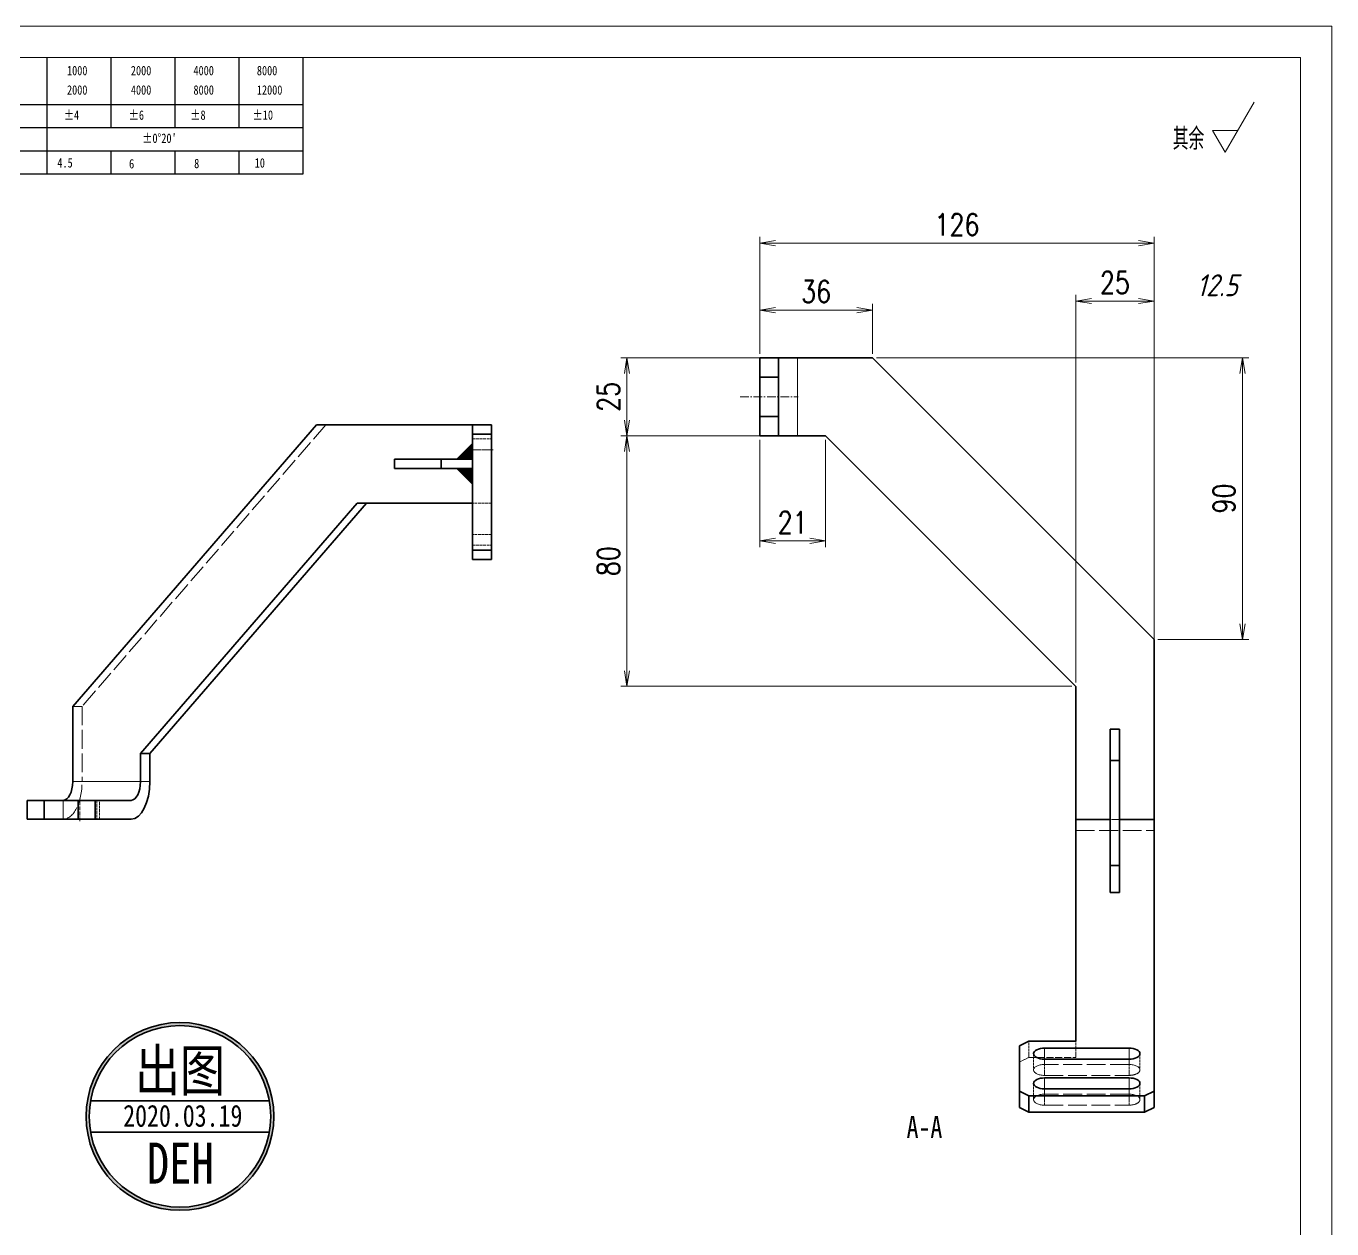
# Model space of a CAD drawing. Header units: millimetres. Extents: x -50143 to 104182, y -50696 to 54072.
# Drawn here: x -45210.1 to -44792.8, y 53683.7 to 54068 of the extents above; entities that cross this region are included whole.
import ezdxf
from ezdxf.enums import TextEntityAlignment as Align

# ---------------------------------------------------------------- set-up
doc = ezdxf.new("R2010")
doc.units = ezdxf.units.MM
doc.header["$LTSCALE"] = 0.5
for name, pattern in [('DASHDOT', [18.5, 12, -3, 0.5, -3]), ('DASHED', [15, 12, -3]), ('DOT2', [0.125, 0, -0.125])]:
    doc.linetypes.add(name, pattern=pattern)
for name, color, linetype, lineweight in [('DRAWING', 7, 'Continuous', 35), ('印章专用-出图', 1, 'Continuous', 80), ('图框', 7, 'Continuous', 18), ('标注线', 3, 'Continuous', 18), ('粗实线', 7, 'Continuous', 35)]:
    doc.layers.add(name, color=color, linetype=linetype, lineweight=lineweight)
doc.layers.add('图\\M+19E79\\M+195B6\\M+18E9A', color=7, linetype='Continuous')
doc.layers.add('材质', color=7, linetype='Continuous')
doc.layers.add('打印', color=7, linetype='Continuous', lineweight=15, plot=False)
doc.layers.add('打印-禁用', color=7, linetype='Continuous', lineweight=15, plot=False)
doc.styles.add('DIM', font='romans.shx', dxfattribs={"width": 0.8, "bigfont": 'bigfont.shx'})
doc.styles.add('国标', font='simfang.ttf', dxfattribs={"width": 0.8})
doc.styles.add('机械长仿宋', font='gbenor.shx', dxfattribs={"height": 1, "bigfont": 'gbcbig.shx'})
doc.dimstyles.new('DEH 1-2$0', dxfattribs={"dimscale": 2, "dimtxt": 3.5, "dimasz": 2.5, "dimexe": 1, "dimexo": 0.625, "dimgap": 1.2, "dimtad": 1, "dimdsep": 46, "dimtxsty": 'DIM', "dimblk": 'OPEN', "dimcen": 0, "dimclrd": 8, "dimclre": 8, "dimclrt": 2, "dimazin": 2, "dimtfac": 0.5, "dimtmove": 0, "dimatfit": 3, "dimldrblk": 'OPEN', "dimfxl": 0, "dimtolj": 2, "dimlwd": 13, "dimlwe": 13, "dimarcsym": 0})

# ---------------------------------------------------------------- blocks, each defined once
blk = doc.blocks.new('GZDEH零件A3图框V01版')
at = {"layer": '图\\M+19E79\\M+195B6\\M+18E9A', "color": 9}
for p, q in [((3072.2, -1561.98), (3072.2, -1554.46)), ((3082.42, -1561.98), (3082.42, -1554.46)), ((3092.64, -1561.98), (3092.64, -1554.46)), ((3102.86, -1561.98), (3102.86, -1554.46)), ((3113.09, -1573.08), (3113.09, -1554.46)), ((2996.09, -1561.98), (3113.09, -1561.98)), ((3072.2, -1573.08), (3072.2, -1561.98)), ((3082.42, -1565.68), (3082.42, -1561.98)), ((3092.64, -1565.68), (3092.64, -1561.98)), ((3102.86, -1565.68), (3102.86, -1561.98)), ((2996.09, -1565.68), (3113.09, -1565.68)), ((2996.09, -1569.38), (3113.09, -1569.38)), ((3082.42, -1573.08), (3082.42, -1569.48)), ((3092.64, -1573.08), (3092.64, -1569.38)), ((3102.86, -1573.08), (3102.86, -1569.38)), ((2990.09, -1573.08), (3113.09, -1573.08))]:
    blk.add_line(p, q, dxfattribs=at)
at = {"layer": '图框', "linetype": 'Continuous'}
for p, q in [((3272.49, -1554.46), (2882.49, -1554.46)), ((3272.49, -1832.96), (3272.49, -1554.46))]:
    blk.add_line(p, q, dxfattribs=at)
at = {"layer": '打印-禁用', "linetype": 'Continuous'}
for p, q in [((3277.49, -1549.46), (2857.49, -1549.46)), ((3277.49, -1846.46), (3277.49, -1549.46))]:
    blk.add_line(p, q, dxfattribs=at)
at = {"layer": '图\\M+19E79\\M+195B6\\M+18E9A', "color": 9, "style": '国标', "width": 0.8}
for s, p in [('1000', (3075.36, -1557.31)), ('2000', (3085.57, -1557.31)), ('4000', (3095.57, -1557.31)), ('8000', (3105.7, -1557.31)), ('2000', (3075.36, -1560.41)), ('4000', (3085.57, -1560.41)), ('8000', (3095.57, -1560.41)), ('12000', (3105.7, -1560.41)), ('±4', (3074.85, -1564.42)), ('±6', (3085.22, -1564.42)), ('±8', (3095.06, -1564.42)), ('±10', (3105.02, -1564.42)), ("±0%%D20'", (3087.38, -1568.12)), ('4.5', (3073.82, -1572.05)), ('6', (3085.28, -1572.19)), ('8', (3095.68, -1572.15)), ('10', (3105.36, -1572.06))]:
    blk.add_text(s, height=1.5, dxfattribs=at).set_placement(p)
blk = doc.blocks.new('DEH A3')
at = {"layer": '图框'}
blk.add_blockref('GZDEH零件A3图框V01版', (-2857.49, 1846.46), dxfattribs=at)
blk = doc.blocks.new('FINISHER_TR')
at = {"layer": '标注线'}
for p, q in [((0, 0), (4.62, 8)), ((-2.02, 3.5), (0, 0)), ((2.02, 3.5), (-2.02, 3.5))]:
    blk.add_line(p, q, dxfattribs=at)
at = {"layer": '标注线', "color": 2, "style": '机械长仿宋', "oblique": 15}
blk.add_attdef('0.0', text='', height=3.5, dxfattribs=at).set_placement((2.03, -24.04), align=Align.BOTTOM_RIGHT)
blk = doc.blocks.new('其余12.5')
at = {"layer": '标注线'}
blk.add_blockref('FINISHER_TR', (0, 0), dxfattribs=at).add_auto_attribs({'0.0': '12.5'})
at = {"layer": '标注线', "color": 7, "linetype": 'DOT2', "style": '机械长仿宋'}
blk.add_text('其余', height=3.5, dxfattribs=at).set_placement((-8.38, 0.4))
blk = doc.blocks.new('_Open')
at = {"color": 0, "linetype": 'ByBlock', "lineweight": -2}
for p, q in [((-1, 0.167), (0, 0)), ((-1, -0.167), (0, 0)), ((0, 0), (-1, 0))]:
    blk.add_line(p, q, dxfattribs=at)
blk = doc.blocks.new('*D469')
at = {"layer": 'Defpoints', "color": 0, "transparency": 16777216}
for p in [(-45018.11, 53962.05), (-44956.94, 53962.05), (-44956.94, 53937.05)]:
    blk.add_point(p, dxfattribs=at)
at = {"layer": '标注线', "color": 8, "lineweight": 13, "transparency": 16777216}
for p, q in [((-44958.19, 53962.05), (-45020.11, 53962.05)), ((-45018.11, 53942.05), (-45018.11, 53957.05)), ((-44958.19, 53937.05), (-45020.11, 53937.05))]:
    blk.add_line(p, q, dxfattribs=at)
at = {"layer": '标注线', "color": 8, "lineweight": 13, "transparency": 16777216, "xscale": 5, "yscale": 5, "zscale": 5}
for p, rotation in [((-45018.11, 53962.05), 90), ((-45018.11, 53937.05), 270)]:
    blk.add_blockref('_Open', p, dxfattribs=dict(at, rotation=rotation))
at = {"layer": '标注线', "color": 2, "transparency": 16777216, "insert": (-45024.01, 53949.55), "char_height": 7, "attachment_point": 5, "rotation": 90, "style": 'DIM'}
blk.add_mtext('\\A2;25', dxfattribs=at)
blk = doc.blocks.new('*D470')
at = {"layer": 'Defpoints', "color": 0, "transparency": 16777216}
for p in [(-44939.65, 53977.27), (-44975.65, 53962.05), (-44939.65, 53962.05)]:
    blk.add_point(p, dxfattribs=at)
at = {"layer": '标注线', "color": 8, "lineweight": 13, "transparency": 16777216}
for p, q in [((-44975.65, 53963.3), (-44975.65, 53979.27)), ((-44970.65, 53977.27), (-44944.65, 53977.27)), ((-44939.65, 53963.3), (-44939.65, 53979.27))]:
    blk.add_line(p, q, dxfattribs=at)
at = {"layer": '标注线', "color": 8, "lineweight": 13, "transparency": 16777216, "xscale": 5, "yscale": 5, "zscale": 5, "rotation": 180}
blk.add_blockref('_Open', (-44975.65, 53977.27), dxfattribs=at)
at = {"layer": '标注线', "color": 8, "lineweight": 13, "transparency": 16777216, "xscale": 5, "yscale": 5, "zscale": 5}
blk.add_blockref('_Open', (-44939.65, 53977.27), dxfattribs=at)
at = {"layer": '标注线', "color": 2, "transparency": 16777216, "insert": (-44957.65, 53983.17), "char_height": 7, "attachment_point": 5, "style": 'DIM'}
blk.add_mtext('\\A2;36', dxfattribs=at)
blk = doc.blocks.new('*D471')
at = {"layer": 'Defpoints', "color": 0, "transparency": 16777216}
for p in [(-44975.65, 53937.05), (-44954.65, 53937.05), (-44975.65, 53903.51)]:
    blk.add_point(p, dxfattribs=at)
at = {"layer": '标注线', "color": 8, "lineweight": 13, "transparency": 16777216}
for p, q in [((-44975.65, 53935.8), (-44975.65, 53901.51)), ((-44954.65, 53935.8), (-44954.65, 53901.51)), ((-44959.65, 53903.51), (-44970.65, 53903.51))]:
    blk.add_line(p, q, dxfattribs=at)
at = {"layer": '标注线', "color": 8, "lineweight": 13, "transparency": 16777216, "xscale": 5, "yscale": 5, "zscale": 5, "rotation": 180}
blk.add_blockref('_Open', (-44975.65, 53903.51), dxfattribs=at)
at = {"layer": '标注线', "color": 8, "lineweight": 13, "transparency": 16777216, "xscale": 5, "yscale": 5, "zscale": 5}
blk.add_blockref('_Open', (-44954.65, 53903.51), dxfattribs=at)
at = {"layer": '标注线', "color": 2, "transparency": 16777216, "insert": (-44965.15, 53909.41), "char_height": 7, "attachment_point": 5, "style": 'DIM'}
blk.add_mtext('\\A2;21', dxfattribs=at)
blk = doc.blocks.new('*D472')
at = {"layer": 'Defpoints', "color": 0, "transparency": 16777216}
for p in [(-44849.65, 53998.65), (-44975.65, 53962.05), (-44849.65, 53872.05)]:
    blk.add_point(p, dxfattribs=at)
at = {"layer": '标注线', "color": 8, "lineweight": 13, "transparency": 16777216}
for p, q in [((-44975.65, 53963.3), (-44975.65, 54000.65)), ((-44970.65, 53998.65), (-44854.65, 53998.65)), ((-44849.65, 53873.3), (-44849.65, 54000.65))]:
    blk.add_line(p, q, dxfattribs=at)
at = {"layer": '标注线', "color": 8, "lineweight": 13, "transparency": 16777216, "xscale": 5, "yscale": 5, "zscale": 5, "rotation": 180}
blk.add_blockref('_Open', (-44975.65, 53998.65), dxfattribs=at)
at = {"layer": '标注线', "color": 8, "lineweight": 13, "transparency": 16777216, "xscale": 5, "yscale": 5, "zscale": 5}
blk.add_blockref('_Open', (-44849.65, 53998.65), dxfattribs=at)
at = {"layer": '标注线', "color": 2, "transparency": 16777216, "insert": (-44912.65, 54004.55), "char_height": 7, "attachment_point": 5, "style": 'DIM'}
blk.add_mtext('\\A2;126', dxfattribs=at)
blk = doc.blocks.new('*D473')
at = {"layer": 'Defpoints', "color": 0, "transparency": 16777216}
for p in [(-44849.65, 53980.16), (-44874.65, 53857.05), (-44849.65, 53857.05)]:
    blk.add_point(p, dxfattribs=at)
at = {"layer": '标注线', "color": 8, "lineweight": 13, "transparency": 16777216}
for p, q in [((-44874.65, 53858.3), (-44874.65, 53982.16)), ((-44849.65, 53858.3), (-44849.65, 53982.16)), ((-44869.65, 53980.16), (-44854.65, 53980.16))]:
    blk.add_line(p, q, dxfattribs=at)
at = {"layer": '标注线', "color": 8, "lineweight": 13, "transparency": 16777216, "xscale": 5, "yscale": 5, "zscale": 5, "rotation": 180}
blk.add_blockref('_Open', (-44874.65, 53980.16), dxfattribs=at)
at = {"layer": '标注线', "color": 8, "lineweight": 13, "transparency": 16777216, "xscale": 5, "yscale": 5, "zscale": 5}
blk.add_blockref('_Open', (-44849.65, 53980.16), dxfattribs=at)
at = {"layer": '标注线', "color": 2, "transparency": 16777216, "insert": (-44862.15, 53986.06), "char_height": 7, "attachment_point": 5, "style": 'DIM'}
blk.add_mtext('\\A2;25', dxfattribs=at)
blk = doc.blocks.new('*D474')
at = {"layer": 'Defpoints', "color": 0, "transparency": 16777216}
for p in [(-45018.11, 53937.05), (-44974.13, 53937.05), (-44874.65, 53857.05)]:
    blk.add_point(p, dxfattribs=at)
at = {"layer": '标注线', "color": 8, "lineweight": 13, "transparency": 16777216}
for p, q in [((-44975.38, 53937.05), (-45020.11, 53937.05)), ((-45018.11, 53862.05), (-45018.11, 53932.05)), ((-44875.9, 53857.05), (-45020.11, 53857.05))]:
    blk.add_line(p, q, dxfattribs=at)
at = {"layer": '标注线', "color": 8, "lineweight": 13, "transparency": 16777216, "xscale": 5, "yscale": 5, "zscale": 5}
for p, rotation in [((-45018.11, 53937.05), 90), ((-45018.11, 53857.05), 270)]:
    blk.add_blockref('_Open', p, dxfattribs=dict(at, rotation=rotation))
at = {"layer": '标注线', "color": 2, "transparency": 16777216, "insert": (-45024.01, 53897.05), "char_height": 7, "attachment_point": 5, "rotation": 90, "style": 'DIM'}
blk.add_mtext('\\A2;80', dxfattribs=at)
blk = doc.blocks.new('*D475')
at = {"layer": 'Defpoints', "color": 0, "transparency": 16777216}
for p in [(-44939.65, 53962.05), (-44821.4, 53962.05), (-44849.65, 53872.05)]:
    blk.add_point(p, dxfattribs=at)
at = {"layer": '标注线', "color": 8, "lineweight": 13, "transparency": 16777216}
for p, q in [((-44938.4, 53962.05), (-44819.4, 53962.05)), ((-44821.4, 53877.05), (-44821.4, 53957.05)), ((-44848.4, 53872.05), (-44819.4, 53872.05))]:
    blk.add_line(p, q, dxfattribs=at)
at = {"layer": '标注线', "color": 8, "lineweight": 13, "transparency": 16777216, "xscale": 5, "yscale": 5, "zscale": 5}
for p, rotation in [((-44821.4, 53962.05), 90), ((-44821.4, 53872.05), 270)]:
    blk.add_blockref('_Open', p, dxfattribs=dict(at, rotation=rotation))
at = {"layer": '标注线', "color": 2, "transparency": 16777216, "insert": (-44827.3, 53917.05), "char_height": 7, "attachment_point": 5, "rotation": 90, "style": 'DIM'}
blk.add_mtext('\\A2;90', dxfattribs=at)
blk = doc.blocks.new('WELDING_5')
at = {"layer": '粗实线'}
blk.add_hatch(color=256, dxfattribs=at).paths.add_polyline_path([(0, 5), (0, 0), (5, 0)])
for q in [(0, 5), (5, 0)]:
    blk.add_line((0, 0), q, dxfattribs=at)
blk.add_lwpolyline([(0, 5), (5, 0)], dxfattribs=at)
blk = doc.blocks.new('出图章')
at = {"layer": '印章专用-出图'}
h = blk.add_hatch(color=256, dxfattribs=at)
h.paths.add_polyline_path([(15, 0, 1), (-15, 0, 1)])
h.paths.add_polyline_path([(14.5, 0, 1), (-14.5, 0, 1)], flags=16)
h.paths.add_polyline_path([(-7.31, -12.35), (7.41, -12.35), (7.41, -2.73), (-7.31, -2.73)], flags=8)
at = {"layer": '印章专用-出图', "lineweight": 35}
for p, q in [((-14.28, 2.5), (14.28, 2.5)), ((-14.28, -2.5), (14.28, -2.5))]:
    blk.add_line(p, q, dxfattribs=at)
for radius in [15, 14.5]:
    blk.add_circle((0, 0), radius, dxfattribs=at)
at = {"layer": '印章专用-出图', "color": 4, "style": '国标', "width": 0.8}
blk.add_text('DEH', height=6.562, dxfattribs=at).set_placement((0.05, -10.74), align=Align.CENTER)
at = {"layer": '印章专用-出图', "color": 3, "style": '国标', "width": 0.8}
blk.add_attdef('出图', text='', height=6.6, dxfattribs=at).set_placement((0, 7.35), align=Align.MIDDLE_CENTER)
at = {"layer": '印章专用-出图', "color": 2, "style": '国标', "width": 0.8}
blk.add_attdef('XXXX.XX.XX', text='', height=3.5, dxfattribs=at).set_placement((0.45, 0.1), align=Align.MIDDLE_CENTER)
blk = doc.blocks.new('YZ-CT')
at = {"layer": '印章专用-出图'}
blk.add_blockref('出图章', (0.63, 0), dxfattribs=at).add_auto_attribs({'出图': '出图', 'XXXX.XX.XX': '2020.03.19'})

msp = doc.modelspace()

# ---------------------------------------------------------------- linework, layer by layer
at = {"color": 7, "lineweight": 35, "ltscale": 0.15}
for p, q in [((-44975.654, 53962.048), (-44969.654, 53962.048)), ((-44969.654, 53962.048), (-44963.654, 53962.048)), ((-44969.654, 53955.798), (-44975.654, 53955.798)), ((-45061.44, 53940.61), (-45067.44, 53940.61)), ((-44969.654, 53943.298), (-44975.654, 53943.298)), ((-45061.44, 53937.61), (-45067.44, 53937.61)), ((-44975.654, 53937.048), (-44969.654, 53937.048)), ((-44963.654, 53937.048), (-44969.654, 53937.048)), ((-45061.44, 53900.61), (-45067.44, 53900.61)), ((-45061.44, 53897.61), (-45067.44, 53897.61)), ((-45209.757, 53814.61), (-45209.757, 53820.61)), ((-45198.344, 53820.61), (-45204.344, 53820.61)), ((-45204.344, 53820.61), (-45204.344, 53814.61)), ((-45193.519, 53820.61), (-45193.519, 53814.61)), ((-45188.107, 53814.61), (-45188.107, 53820.61)), ((-45198.344, 53814.61), (-45204.344, 53814.61))]:
    msp.add_line(p, q, dxfattribs=at)
at = {"color": 7, "lineweight": 35, "ltscale": 0.15625}
for p, q in [((-44975.654, 53962.048), (-44975.654, 53955.798)), ((-44969.654, 53962.048), (-44969.654, 53955.798)), ((-44975.654, 53943.298), (-44975.654, 53937.048)), ((-44969.654, 53943.298), (-44969.654, 53937.048))]:
    msp.add_line(p, q, dxfattribs=at)
at = {"color": 1, "linetype": 'DASHED', "lineweight": 13}
for p, q in [((-44963.654, 53937.048), (-44963.654, 53962.048)), ((-45114.315, 53940.61), (-45192.257, 53850.61)), ((-45192.257, 53850.61), (-45192.257, 53826.61)), ((-45170.607, 53826.61), (-45192.257, 53826.61)), ((-44874.654, 53810.992), (-44849.654, 53810.992)), ((-44857.654, 53736.242), (-44884.654, 53736.242)), ((-44884.654, 53732.742), (-44857.654, 53732.742)), ((-44857.654, 53726.742), (-44884.654, 53726.742)), ((-44884.654, 53723.242), (-44857.654, 53723.242))]:
    msp.add_line(p, q, dxfattribs=at)
at = {"color": 7, "lineweight": 35}
for p, q in [((-44963.654, 53962.048), (-44939.654, 53962.048)), ((-44849.654, 53872.048), (-44939.654, 53962.048)), ((-45117.315, 53940.61), (-45195.257, 53850.61)), ((-45117.315, 53940.61), (-45067.44, 53940.61)), ((-45067.44, 53900.61), (-45067.44, 53937.61)), ((-45061.44, 53900.61), (-45061.44, 53937.61)), ((-44874.654, 53857.048), (-44954.654, 53937.048)), ((-45104.324, 53915.61), (-45173.607, 53835.61)), ((-45101.324, 53915.61), (-45170.607, 53835.61)), ((-45104.324, 53915.61), (-45067.44, 53915.61)), ((-44849.654, 53872.048), (-44849.654, 53814.457)), ((-44874.654, 53857.048), (-44874.654, 53814.457)), ((-45195.257, 53826.61), (-45195.257, 53850.61)), ((-44863.654, 53799.849), (-44863.654, 53833.324)), ((-44860.654, 53799.849), (-44860.654, 53833.324)), ((-44874.654, 53814.457), (-44874.654, 53743.689)), ((-44849.654, 53814.457), (-44849.654, 53727.689)), ((-44857.654, 53741.439), (-44884.654, 53741.439)), ((-44884.654, 53737.939), (-44857.654, 53737.939)), ((-44857.654, 53731.939), (-44884.654, 53731.939)), ((-44884.654, 53728.439), (-44857.654, 53728.439)), ((-44889.654, 53726.189), (-44852.654, 53726.189)), ((-44889.654, 53720.992), (-44852.654, 53720.992))]:
    msp.add_line(p, q, dxfattribs=at)
at = {"color": 7, "lineweight": 13}
for p, q in [((-44963.654, 53937.048), (-44963.654, 53962.048)), ((-45173.607, 53826.61), (-45195.257, 53826.61))]:
    msp.add_line(p, q, dxfattribs=at)
at = {"color": 7, "lineweight": 35, "ltscale": 0.038959}
for p, q in [((-44975.654, 53954.239), (-44975.654, 53955.798)), ((-44969.654, 53954.239), (-44969.654, 53955.798))]:
    msp.add_line(p, q, dxfattribs=at)
at = {"color": 7, "lineweight": 35, "ltscale": 0.273541}
msp.add_line((-44975.654, 53943.298), (-44975.654, 53954.239), dxfattribs=at)
at = {"color": 7, "lineweight": 35, "ltscale": 0.273543}
msp.add_line((-44969.654, 53943.298), (-44969.654, 53954.239), dxfattribs=at)
at = {"color": 2, "linetype": 'DASHDOT', "lineweight": 13, "ltscale": 0.464282}
msp.add_line((-44981.94, 53949.548), (-44963.369, 53949.548), dxfattribs=at)
at = {"color": 7, "lineweight": 35, "ltscale": 0.075}
for p, q in [((-45067.44, 53940.61), (-45067.44, 53937.61)), ((-45061.44, 53937.61), (-45061.44, 53940.61)), ((-45092.44, 53926.61), (-45092.44, 53929.61)), ((-45077.44, 53926.61), (-45077.44, 53929.61)), ((-45067.44, 53926.61), (-45067.44, 53929.61)), ((-45067.44, 53900.61), (-45067.44, 53897.61)), ((-45061.44, 53900.61), (-45061.44, 53897.61)), ((-44863.654, 53843.324), (-44860.654, 53843.324)), ((-45173.607, 53835.61), (-45170.607, 53835.61)), ((-44863.654, 53833.324), (-44860.654, 53833.324)), ((-44863.654, 53799.849), (-44860.654, 53799.849)), ((-44863.654, 53791.189), (-44860.654, 53791.189))]:
    msp.add_line(p, q, dxfattribs=at)
at = {"color": 1, "linetype": 'DASHED', "lineweight": 13, "ltscale": 0.15}
for p, q in [((-45067.44, 53936.11), (-45061.44, 53936.11)), ((-45067.44, 53936.11), (-45061.44, 53936.11)), ((-45061.44, 53932.61), (-45067.44, 53932.61)), ((-45061.44, 53932.61), (-45067.44, 53932.61)), ((-45061.44, 53932.61), (-45067.44, 53932.61)), ((-45061.44, 53932.61), (-45067.44, 53932.61)), ((-45061.44, 53915.61), (-45067.44, 53915.61)), ((-45061.44, 53905.61), (-45067.44, 53905.61)), ((-45061.44, 53905.61), (-45067.44, 53905.61)), ((-45061.44, 53905.61), (-45067.44, 53905.61)), ((-45061.44, 53905.61), (-45067.44, 53905.61)), ((-45067.44, 53902.11), (-45061.44, 53902.11)), ((-45067.44, 53902.11), (-45061.44, 53902.11)), ((-45061.44, 53900.61), (-45067.44, 53900.61)), ((-45187.519, 53820.61), (-45187.519, 53814.61)), ((-45186.682, 53814.61), (-45186.682, 53820.61))]:
    msp.add_line(p, q, dxfattribs=at)
at = {"color": 7, "lineweight": 35, "ltscale": 0.225}
for p, q in [((-44963.654, 53937.048), (-44954.654, 53937.048)), ((-45173.607, 53826.61), (-45173.607, 53835.61)), ((-45170.607, 53826.61), (-45170.607, 53835.61))]:
    msp.add_line(p, q, dxfattribs=at)
at = {"color": 2, "linetype": 'DASHDOT', "lineweight": 13, "ltscale": 0.180005}
msp.add_line((-45068.039, 53932.61), (-45060.839, 53932.61), dxfattribs=at)
at = {"color": 7, "lineweight": 35, "ltscale": 0.375}
for p, q in [((-45077.44, 53929.61), (-45092.44, 53929.61)), ((-45077.44, 53926.61), (-45092.44, 53926.61)), ((-44889.654, 53743.689), (-44874.654, 53743.689))]:
    msp.add_line(p, q, dxfattribs=at)
at = {"color": 7, "lineweight": 35, "ltscale": 0.25}
for p, q in [((-45077.44, 53929.61), (-45067.44, 53929.61)), ((-45077.44, 53926.61), (-45067.44, 53926.61)), ((-44863.654, 53833.324), (-44863.654, 53843.324))]:
    msp.add_line(p, q, dxfattribs=at)
at = {"color": 1, "linetype": 'DASHED', "lineweight": 13, "ltscale": 0.075}
for p, q in [((-45195.257, 53850.61), (-45192.257, 53850.61)), ((-44863.654, 53814.457), (-44860.654, 53814.457)), ((-44863.654, 53814.457), (-44860.654, 53814.457))]:
    msp.add_line(p, q, dxfattribs=at)
at = {"color": 7, "lineweight": 35, "ltscale": 0.250002}
msp.add_line((-44860.654, 53833.324), (-44860.654, 53843.324), dxfattribs=at)
at = {"color": 7, "lineweight": 35, "ltscale": 0.135327}
for p, q in [((-45209.757, 53820.61), (-45204.344, 53820.61)), ((-45209.757, 53814.61), (-45204.344, 53814.61))]:
    msp.add_line(p, q, dxfattribs=at)
at = {"color": 7, "lineweight": 13, "ltscale": 0.15}
msp.add_line((-45198.344, 53814.61), (-45198.344, 53820.61), dxfattribs=at)
at = {"color": 7, "lineweight": 35, "ltscale": 0.085352}
for p, q in [((-45194.93, 53820.61), (-45198.344, 53820.61)), ((-45194.93, 53814.61), (-45198.344, 53814.61))]:
    msp.add_line(p, q, dxfattribs=at)
at = {"color": 7, "lineweight": 35, "ltscale": 0.035278}
for p, q in [((-45193.519, 53820.61), (-45194.93, 53820.61)), ((-45193.519, 53814.61), (-45194.93, 53814.61))]:
    msp.add_line(p, q, dxfattribs=at)
at = {"color": 7, "lineweight": 35, "ltscale": 0.135303}
for p, q in [((-45193.519, 53820.61), (-45188.107, 53820.61)), ((-45193.519, 53814.61), (-45188.107, 53814.61))]:
    msp.add_line(p, q, dxfattribs=at)
at = {"color": 2, "linetype": 'DASHDOT', "lineweight": 13, "ltscale": 0.18}
msp.add_line((-45192.932, 53814.01), (-45192.932, 53821.21), dxfattribs=at)
at = {"color": 1, "linetype": 'DASHED', "lineweight": 13, "ltscale": 0.070361}
msp.add_line((-45186.682, 53820.61), (-45189.496, 53820.61), dxfattribs=at)
at = {"color": 7, "lineweight": 35, "ltscale": 0.2875}
for p, q in [((-45188.107, 53820.61), (-45176.607, 53820.61)), ((-45188.107, 53814.61), (-45176.607, 53814.61))]:
    msp.add_line(p, q, dxfattribs=at)
at = {"color": 7, "lineweight": 35, "ltscale": 0.070361}
msp.add_line((-45186.682, 53814.61), (-45189.496, 53814.61), dxfattribs=at)
at = {"color": 7, "lineweight": 35, "ltscale": 0.275}
for p, q in [((-44874.654, 53814.457), (-44863.654, 53814.457)), ((-44860.654, 53814.457), (-44849.654, 53814.457))]:
    msp.add_line(p, q, dxfattribs=at)
at = {"color": 7, "lineweight": 35, "ltscale": 0.216507}
for p, q in [((-44863.654, 53799.849), (-44863.654, 53791.189)), ((-44860.654, 53799.849), (-44860.654, 53791.189))]:
    msp.add_line(p, q, dxfattribs=at)
at = {"color": 7, "lineweight": 35, "ltscale": 0.083852}
for p, q in [((-44892.654, 53742.189), (-44889.654, 53743.689)), ((-44889.654, 53726.189), (-44892.654, 53727.689)), ((-44849.654, 53727.689), (-44852.654, 53726.189))]:
    msp.add_line(p, q, dxfattribs=at)
at = {"color": 1, "linetype": 'DASHED', "lineweight": 13, "ltscale": 0.129904}
for p, q in [((-44889.654, 53738.492), (-44889.654, 53743.689)), ((-44874.654, 53738.492), (-44874.654, 53743.689)), ((-44888.154, 53739.689), (-44888.154, 53734.492)), ((-44888.154, 53730.189), (-44888.154, 53724.992)), ((-44884.654, 53723.242), (-44884.654, 53728.439)), ((-44854.154, 53730.189), (-44854.154, 53724.992))]:
    msp.add_line(p, q, dxfattribs=at)
at = {"color": 7, "lineweight": 35, "ltscale": 0.362501}
msp.add_line((-44892.654, 53727.689), (-44892.654, 53742.189), dxfattribs=at)
at = {"color": 7, "lineweight": 13, "ltscale": 0.0875}
for p, q in [((-44884.654, 53737.939), (-44884.654, 53741.439)), ((-44857.654, 53737.939), (-44857.654, 53741.439)), ((-44857.654, 53728.439), (-44857.654, 53731.939))]:
    msp.add_line(p, q, dxfattribs=at)
at = {"color": 1, "linetype": 'DASHED', "lineweight": 13, "ltscale": 0.129903}
for p, q in [((-44854.154, 53739.689), (-44854.154, 53734.492)), ((-44884.654, 53732.742), (-44884.654, 53737.939)), ((-44857.654, 53732.742), (-44857.654, 53737.939)), ((-44857.654, 53723.242), (-44857.654, 53728.439))]:
    msp.add_line(p, q, dxfattribs=at)
at = {"color": 1, "linetype": 'DASHED', "lineweight": 13, "ltscale": 0.083852}
msp.add_line((-44892.654, 53736.992), (-44889.654, 53738.492), dxfattribs=at)
at = {"color": 1, "linetype": 'DASHED', "lineweight": 13, "ltscale": 0.375}
msp.add_line((-44889.654, 53738.492), (-44874.654, 53738.492), dxfattribs=at)
at = {"color": 1, "linetype": 'DASHED', "lineweight": 13, "ltscale": 0.042404}
for p, q in [((-44884.654, 53736.242), (-44884.654, 53737.939)), ((-44857.654, 53736.242), (-44857.654, 53737.939))]:
    msp.add_line(p, q, dxfattribs=at)
at = {"color": 7, "lineweight": 13, "ltscale": 0.087499}
msp.add_line((-44884.654, 53728.439), (-44884.654, 53731.939), dxfattribs=at)
at = {"color": 7, "lineweight": 35, "ltscale": 0.129903}
for p, q in [((-44892.654, 53722.492), (-44892.654, 53727.689)), ((-44849.654, 53722.492), (-44849.654, 53727.689))]:
    msp.add_line(p, q, dxfattribs=at)
at = {"color": 1, "linetype": 'DASHED', "lineweight": 13, "ltscale": 0.042405}
msp.add_line((-44884.654, 53726.742), (-44884.654, 53728.439), dxfattribs=at)
at = {"color": 1, "linetype": 'DASHED', "lineweight": 13, "ltscale": 0.042403}
msp.add_line((-44857.654, 53726.742), (-44857.654, 53728.439), dxfattribs=at)
at = {"color": 7, "lineweight": 35, "ltscale": 0.083853}
for p, q in [((-44889.654, 53720.992), (-44892.654, 53722.492)), ((-44852.654, 53720.992), (-44849.654, 53722.492))]:
    msp.add_line(p, q, dxfattribs=at)
at = {"color": 7, "lineweight": 35, "ltscale": 0.129904}
for p, q in [((-44889.654, 53720.992), (-44889.654, 53726.189)), ((-44852.654, 53720.992), (-44852.654, 53726.189))]:
    msp.add_line(p, q, dxfattribs=at)
at = {"color": 1, "linetype": 'DASHED', "lineweight": 13}
for centre, major_axis, start_param, end_param in [((-45198.257, 53826.61), (0, -12), 6.2831853, 7.8539816), ((-44884.654, 53734.492), (-3.5, 0), 4.712389, 6.2831853), ((-44857.654, 53734.492), (-3.5, 0), 3.1415927, 4.712389), ((-44884.654, 53734.492), (-3.5, 0), 6.2831853, 7.8539816), ((-44857.654, 53734.492), (-3.5, 0), 1.5707963, 3.1415927), ((-44884.654, 53724.992), (-3.5, 0), 4.712389, 6.2831853), ((-44857.654, 53724.992), (-3.5, 0), 3.1415927, 4.712389), ((-44884.654, 53724.992), (-3.5, 0), 6.2831853, 7.8539816), ((-44857.654, 53724.992), (-3.5, 0), 1.5707963, 3.1415927)]:
    msp.add_ellipse(centre, major_axis=major_axis, ratio=0.5, start_param=start_param, end_param=end_param, dxfattribs=at)
at = {"color": 7, "lineweight": 35}
for centre, major_axis, start_param, end_param in [((-45198.257, 53826.61), (0, -6), 6.2831853, 7.8539816), ((-45176.607, 53826.61), (0, 12), 3.1415927, 4.712389), ((-45176.607, 53826.61), (0, 6), 3.1415927, 4.712389), ((-44884.654, 53739.689), (3.5, 0), 1.5707963, 3.1415927), ((-44884.654, 53739.689), (3.5, 0), 3.1415927, 4.712389), ((-44857.654, 53739.689), (3.5, 0), 6.2831853, 7.8539816), ((-44857.654, 53739.689), (3.5, 0), 4.712389, 6.2831853), ((-44884.654, 53730.189), (3.5, 0), 1.5707963, 3.1415927), ((-44857.654, 53730.189), (3.5, 0), 6.2831853, 7.8539816), ((-44884.654, 53730.189), (3.5, 0), 3.1415927, 4.712389), ((-44857.654, 53730.189), (3.5, 0), 4.712389, 6.2831853)]:
    msp.add_ellipse(centre, major_axis=major_axis, ratio=0.5, start_param=start_param, end_param=end_param, dxfattribs=at)
at = {"layer": '打印'}
msp.add_lwpolyline([(-45632.817, 54067.997), (-44792.817, 54067.997), (-44792.817, 53473.997), (-45632.817, 53473.997)], close=True, dxfattribs=at)

# ---------------------------------------------------------------- block references
at = {"layer": 'DRAWING'}
for p, rotation in [((-45067.44, 53929.61), 90), ((-45067.44, 53926.61), 180)]:
    msp.add_blockref('WELDING_5', p, dxfattribs=dict(at, rotation=rotation))
at = {"layer": '印章专用-出图', "xscale": 2, "yscale": 2, "zscale": 2}
msp.add_blockref('YZ-CT', (-45162.227, 53719.639), dxfattribs=at)
at = {"layer": '图框', "xscale": 2, "yscale": 2, "zscale": 2}
msp.add_blockref('DEH A3', (-45632.817, 53473.997), dxfattribs=at)
at = {"layer": '标注线', "xscale": 2, "yscale": 2, "zscale": 2}
msp.add_blockref('其余12.5', (-44826.93, 54027.682), dxfattribs=at)

# ---------------------------------------------------------------- texts
at = {"layer": '材质', "color": 3, "style": '国标', "width": 0.8}
msp.add_text('A-A', height=7, dxfattribs=at).set_placement((-44923.029, 53712.76), align=Align.CENTER)

# ---------------------------------------------------------------- dimensions: what is measured, and where the dimension line sits
at = {"layer": '标注线'}
for base, p1, p2, picture, middle in [((-44849.654, 53998.649), (-44975.654, 53962.048), (-44849.654, 53872.048), '*D472', (-44912.654, 54004.549)), ((-44849.654, 53980.16), (-44874.654, 53857.048), (-44849.654, 53857.048), '*D473', (-44862.154, 53986.06)), ((-44975.654, 53903.509), (-44954.654, 53937.048), (-44975.654, 53937.048), '*D471', (-44965.154, 53909.409))]:
    dim = msp.add_linear_dim(base=base, p1=p1, p2=p2, dimstyle='DEH 1-2$0', dxfattribs=at)
    dim.commit()
    dim.dimension.update_dxf_attribs({"geometry": picture, "text_midpoint": middle})
dim = msp.add_linear_dim(base=(-44939.654, 53977.274), p1=(-44975.654, 53962.048), p2=(-44939.654, 53962.048), dimstyle='DEH 1-2$0', dxfattribs=at)
dim.commit()
dim.dimension.update_dxf_attribs({"geometry": '*D470', "text_midpoint": (-44957.654, 53977.274), "dimtype": 160})
for base, p1, p2, picture, middle in [((-45018.109, 53962.048), (-44956.943, 53937.048), (-44956.943, 53962.048), '*D469', (-45024.009, 53949.548)), ((-44821.402, 53962.048), (-44849.654, 53872.048), (-44939.654, 53962.048), '*D475', (-44827.302, 53917.048)), ((-45018.109, 53937.048), (-44874.654, 53857.048), (-44974.128, 53937.048), '*D474', (-45024.009, 53897.048))]:
    dim = msp.add_linear_dim(base=base, p1=p1, p2=p2, angle=90, dimstyle='DEH 1-2$0', dxfattribs=at)
    dim.commit()
    dim.dimension.update_dxf_attribs({"geometry": picture, "text_midpoint": middle})

doc.saveas('drawing.dxf')
